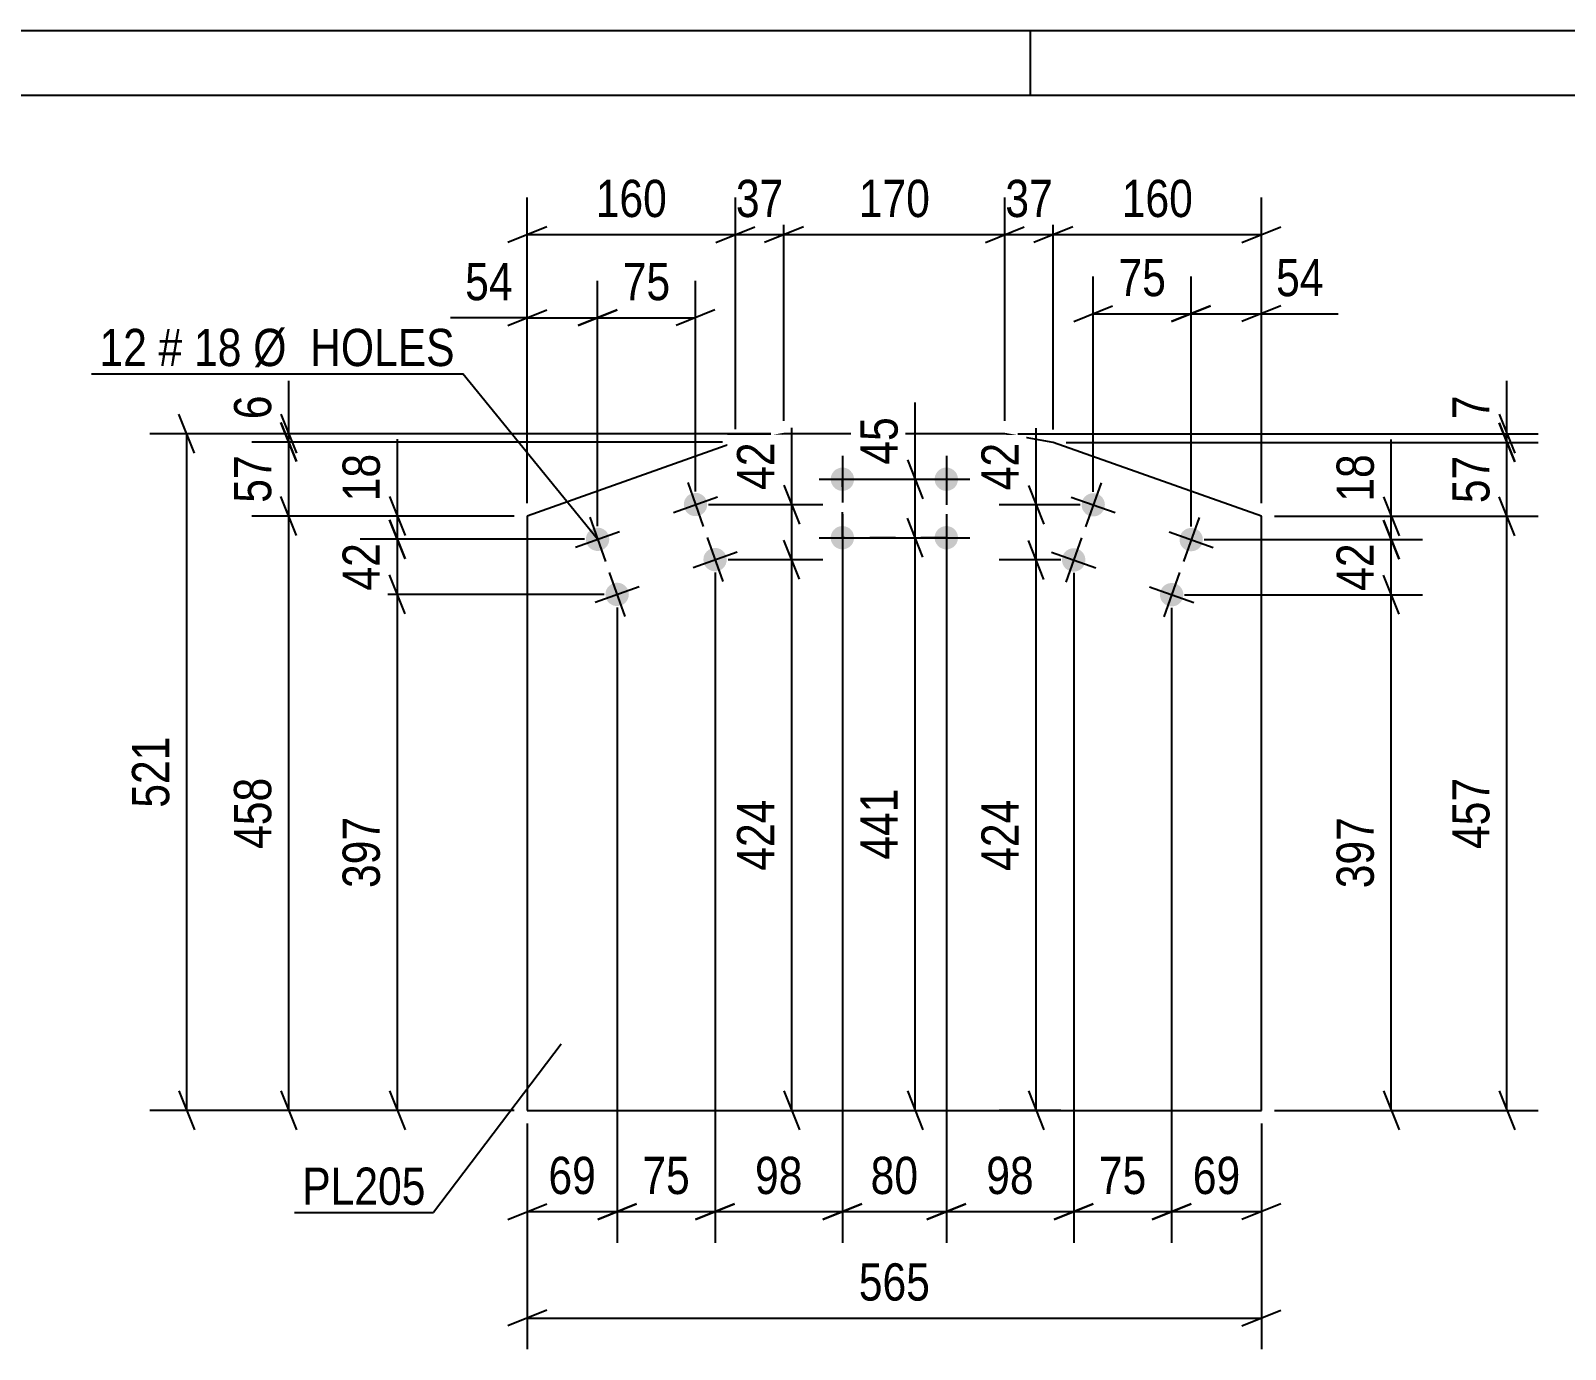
# Model space of a CAD drawing. Header units: millimetres. Extents: x 0 to 420, y 0 to 297.
# Drawn here: x 133 to 251.2, y 195.5 to 297 of the extents above; entities that cross this region are included whole.
import ezdxf

# ---------------------------------------------------------------- set-up
doc = ezdxf.new("R2010")
doc.units = ezdxf.units.MM
doc.linetypes.add('DXK_LINE_DOT2', pattern=[3.9198, 1.9599, -1.9599])
doc.styles.add('Arial Narrow', font='ARIALN.TTF', dxfattribs={"height": 0.2})

# ---------------------------------------------------------------- blocks, each defined once
blk = doc.blocks.new('Unknown-318893011-1115')
at = {"color": 5, "linetype": 'Continuous'}
for p, q in [((420, 297), (0, 297)), ((210, 292), (210, 297)), ((415, 292), (5, 292))]:
    blk.add_line(p, q, dxfattribs=at)
blk = doc.blocks.new('Bolt-318893011-21478 - 21476')
at = {"linetype": 'Continuous'}
for points in [[(215.67, 260.21, -1), (213.98, 260.81, -1)], [(223.21, 257.53, -1), (221.52, 258.14, -1)], [(214.17, 255.97, -1), (212.47, 256.57, -1)], [(221.71, 253.29, -1), (220.01, 253.89, -1)]]:
    blk.add_hatch(color=1, dxfattribs=at).paths.add_polyline_path(points)
at = {"color": 1, "linetype": 'Continuous'}
for p, q in [((213.13, 261.11), (216.52, 259.91)), ((215.43, 262.21), (214.22, 258.81)), ((222.97, 259.53), (221.76, 256.14)), ((213.92, 257.96), (212.72, 254.57)), ((220.67, 258.44), (224.06, 257.23)), ((211.62, 256.87), (215.02, 255.67)), ((221.46, 255.29), (220.26, 251.9)), ((219.16, 254.2), (222.56, 252.99))]:
    blk.add_line(p, q, dxfattribs=at)
blk = doc.blocks.new('Part-318893011-21477 - 21476')
at = {"color": 2, "linetype": 'Continuous'}
for p, q in [((191.02, 265.98), (187.28, 265.34)), ((208.02, 265.98), (191.02, 265.98)), ((211.75, 265.31), (208.02, 265.98)), ((187.28, 265.34), (171.26, 259.65)), ((227.77, 259.63), (211.75, 265.31)), ((171.26, 259.65), (171.26, 213.9)), ((227.77, 213.9), (227.77, 259.63)), ((171.26, 213.9), (227.77, 213.9))]:
    blk.add_line(p, q, dxfattribs=at)
blk = doc.blocks.new('Bolt-318893011-21479 - 21476')
at = {"linetype": 'Continuous'}
for points in [[(195.52, 263.38), (195.71, 263.36), (195.88, 263.3), (196.05, 263.21), (196.19, 263.08), (196.3, 262.93), (196.37, 262.76), (196.41, 262.57), (196.41, 262.39), (196.37, 262.2), (196.3, 262.03), (196.19, 261.88), (196.05, 261.75), (195.88, 261.66), (195.71, 261.6), (195.52, 261.58), (195.33, 261.6), (195.15, 261.66), (194.99, 261.75), (194.85, 261.88), (194.74, 262.03), (194.66, 262.2), (194.62, 262.39), (194.62, 262.57), (194.66, 262.76), (194.74, 262.93), (194.85, 263.08), (194.99, 263.21), (195.15, 263.3), (195.33, 263.36)], [(203.52, 263.38), (203.71, 263.36), (203.88, 263.3), (204.05, 263.21), (204.19, 263.08), (204.3, 262.93), (204.37, 262.76), (204.41, 262.57), (204.41, 262.39), (204.37, 262.2), (204.3, 262.03), (204.19, 261.88), (204.05, 261.75), (203.88, 261.66), (203.71, 261.6), (203.52, 261.58), (203.33, 261.6), (203.15, 261.66), (202.99, 261.75), (202.85, 261.88), (202.74, 262.03), (202.66, 262.2), (202.62, 262.39), (202.62, 262.57), (202.66, 262.76), (202.74, 262.93), (202.85, 263.08), (202.99, 263.21), (203.15, 263.3), (203.33, 263.36)], [(195.52, 258.88), (195.71, 258.86), (195.88, 258.8), (196.05, 258.71), (196.19, 258.58), (196.3, 258.43), (196.37, 258.26), (196.41, 258.07), (196.41, 257.89), (196.37, 257.7), (196.3, 257.53), (196.19, 257.38), (196.05, 257.25), (195.88, 257.16), (195.71, 257.1), (195.52, 257.08), (195.33, 257.1), (195.15, 257.16), (194.99, 257.25), (194.85, 257.38), (194.74, 257.53), (194.66, 257.7), (194.62, 257.89), (194.62, 258.07), (194.66, 258.26), (194.74, 258.43), (194.85, 258.58), (194.99, 258.71), (195.15, 258.8), (195.33, 258.86)], [(203.52, 258.88), (203.71, 258.86), (203.88, 258.8), (204.05, 258.71), (204.19, 258.58), (204.3, 258.43), (204.37, 258.26), (204.41, 258.07), (204.41, 257.89), (204.37, 257.7), (204.3, 257.53), (204.19, 257.38), (204.05, 257.25), (203.88, 257.16), (203.71, 257.1), (203.52, 257.08), (203.33, 257.1), (203.15, 257.16), (202.99, 257.25), (202.85, 257.38), (202.74, 257.53), (202.66, 257.7), (202.62, 257.89), (202.62, 258.07), (202.66, 258.26), (202.74, 258.43), (202.85, 258.58), (202.99, 258.71), (203.15, 258.8), (203.33, 258.86)]]:
    blk.add_hatch(color=1, dxfattribs=at).paths.add_polyline_path(points)
at = {"color": 1, "linetype": 'Continuous'}
for p, q in [((195.52, 264.28), (195.52, 260.68)), ((203.52, 264.28), (203.52, 260.68)), ((193.72, 262.48), (197.32, 262.48)), ((201.72, 262.48), (205.32, 262.48)), ((195.52, 259.78), (195.52, 256.18)), ((203.52, 259.78), (203.52, 256.18)), ((193.72, 257.98), (197.32, 257.98)), ((201.72, 257.98), (205.32, 257.98))]:
    blk.add_line(p, q, dxfattribs=at)
blk = doc.blocks.new('Bolt-318893011-21480 - 21476')
at = {"linetype": 'Continuous'}
for points in [[(183.91, 261.38), (184.09, 261.43), (184.28, 261.43), (184.47, 261.4), (184.64, 261.32), (184.8, 261.22), (184.93, 261.08), (185.02, 260.92), (185.09, 260.74), (185.11, 260.56), (185.1, 260.37), (185.04, 260.19), (184.95, 260.02), (184.83, 259.88), (184.68, 259.77), (184.51, 259.68), (184.33, 259.64), (184.14, 259.64), (183.96, 259.67), (183.78, 259.74), (183.63, 259.85), (183.5, 259.98), (183.4, 260.15), (183.34, 260.32), (183.31, 260.51), (183.33, 260.7), (183.38, 260.88), (183.47, 261.04), (183.59, 261.19), (183.74, 261.3)], [(176.37, 258.71), (176.55, 258.75), (176.74, 258.76), (176.93, 258.72), (177.1, 258.65), (177.26, 258.54), (177.39, 258.41), (177.48, 258.25), (177.55, 258.07), (177.57, 257.88), (177.56, 257.7), (177.5, 257.51), (177.41, 257.35), (177.29, 257.21), (177.14, 257.09), (176.97, 257.01), (176.79, 256.97), (176.6, 256.96), (176.42, 257), (176.24, 257.07), (176.09, 257.17), (175.96, 257.31), (175.86, 257.47), (175.8, 257.65), (175.77, 257.83), (175.79, 258.02), (175.84, 258.2), (175.93, 258.37), (176.05, 258.51), (176.2, 258.63)], [(185.42, 257.14), (185.6, 257.18), (185.79, 257.19), (185.97, 257.16), (186.15, 257.08), (186.3, 256.98), (186.43, 256.84), (186.53, 256.68), (186.59, 256.5), (186.62, 256.32), (186.6, 256.13), (186.55, 255.95), (186.46, 255.78), (186.34, 255.64), (186.19, 255.52), (186.02, 255.44), (185.83, 255.4), (185.65, 255.39), (185.46, 255.43), (185.29, 255.5), (185.13, 255.61), (185, 255.74), (184.9, 255.9), (184.84, 256.08), (184.82, 256.27), (184.83, 256.46), (184.88, 256.64), (184.97, 256.8), (185.1, 256.94), (185.25, 257.06)], [(177.88, 254.47), (178.06, 254.51), (178.25, 254.51), (178.43, 254.48), (178.61, 254.41), (178.76, 254.3), (178.89, 254.17), (178.99, 254.01), (179.05, 253.83), (179.08, 253.64), (179.06, 253.45), (179.01, 253.27), (178.92, 253.11), (178.8, 252.96), (178.65, 252.85), (178.48, 252.77), (178.29, 252.73), (178.11, 252.72), (177.92, 252.75), (177.75, 252.83), (177.59, 252.93), (177.46, 253.07), (177.36, 253.23), (177.3, 253.41), (177.28, 253.59), (177.29, 253.78), (177.34, 253.96), (177.43, 254.13), (177.56, 254.27), (177.71, 254.38)]]:
    blk.add_hatch(color=1, dxfattribs=at).paths.add_polyline_path(points)
at = {"color": 1, "linetype": 'Continuous'}
for p, q in [((182.52, 259.93), (185.91, 261.13)), ((183.61, 262.23), (184.81, 258.84)), ((176.07, 259.56), (177.27, 256.16)), ((174.98, 257.26), (178.37, 258.46)), ((185.11, 257.99), (186.32, 254.6)), ((184.02, 255.69), (187.41, 256.89)), ((177.57, 255.31), (178.78, 251.92)), ((176.48, 253.02), (179.87, 254.22))]:
    blk.add_line(p, q, dxfattribs=at)
blk = doc.blocks.new('Rectangle-318893011-22930 - 21476')
at = {"color": 1, "linetype": 'DXK_LINE_DOT2'}
blk.add_lwpolyline([(195.52, 262.48), (203.52, 262.48), (203.52, 257.98), (195.52, 257.98), (195.52, 262.48)], close=True, dxfattribs=at)
blk = doc.blocks.new('StraightDimension-318893011-22852 - 21476')
at = {"color": 7, "linetype": 'Continuous'}
for p, q in [((222.36, 258.83), (222.36, 278.07)), ((227.77, 260.63), (227.77, 278.07)), ((220.86, 274.62), (223.86, 275.82)), ((229.27, 275.82), (226.27, 274.62)), ((222.36, 275.22), (227.77, 275.22)), ((227.77, 275.22), (233.68, 275.22)), ((227.77, 275.22), (233.68, 275.22))]:
    blk.add_line(p, q, dxfattribs=at)
at = {"color": 0}
blk.add_wipeout([(233.16, 275.97), (233.16, 280.17), (228.3, 280.17), (228.3, 275.97)], dxfattribs=at)
at = {"color": 3, "style": 'Arial Narrow'}
blk.add_text('54', height=2.863, dxfattribs=at).set_placement((228.9, 276.57))
blk = doc.blocks.new('StraightDimension-318893011-22977 - 21476')
at = {"color": 7, "linetype": 'Continuous'}
for p, q in [((211.03, 254.77), (209.83, 257.77)), ((212.32, 256.27), (207.58, 256.27)), ((210.43, 213.9), (210.43, 256.27)), ((209.83, 215.4), (211.03, 212.4)), ((212.32, 213.9), (207.58, 213.9))]:
    blk.add_line(p, q, dxfattribs=at)
at = {"color": 0}
blk.add_wipeout([(209.68, 238.43), (205.48, 238.43), (205.48, 231.74), (209.68, 231.74)], dxfattribs=at)
at = {"color": 3, "style": 'Arial Narrow'}
blk.add_text('424', height=2.863, rotation=90.0002, dxfattribs=at).set_placement((209.08, 232.34))
blk = doc.blocks.new('StraightDimension-318893011-22778 - 21476')
at = {"color": 7, "linetype": 'Continuous'}
for p, q in [((161.86, 252.12), (160.66, 255.12)), ((177.18, 253.62), (158.41, 253.62)), ((161.26, 213.9), (161.26, 253.62)), ((160.66, 215.4), (161.86, 212.4)), ((170.26, 213.9), (158.41, 213.9))]:
    blk.add_line(p, q, dxfattribs=at)
at = {"color": 0}
blk.add_wipeout([(160.51, 237.1), (156.31, 237.1), (156.31, 230.42), (160.51, 230.42)], dxfattribs=at)
at = {"color": 3, "style": 'Arial Narrow'}
blk.add_text('397', height=2.863, rotation=90.0002, dxfattribs=at).set_placement((159.91, 231.02))
blk = doc.blocks.new('StraightDimension-318893011-22878 - 21476')
at = {"color": 7, "linetype": 'Continuous'}
for p, q in [((220.86, 252.59), (220.86, 203.72)), ((227.77, 212.9), (227.77, 203.72)), ((219.36, 205.52), (222.36, 206.72)), ((229.27, 206.72), (226.27, 205.52)), ((220.86, 206.12), (227.77, 206.12))]:
    blk.add_line(p, q, dxfattribs=at)
at = {"color": 0}
blk.add_wipeout([(226.75, 206.87), (226.75, 211.07), (221.89, 211.07), (221.89, 206.87)], dxfattribs=at)
at = {"color": 3, "style": 'Arial Narrow'}
blk.add_text('69', height=2.863, dxfattribs=at).set_placement((222.49, 207.47))
blk = doc.blocks.new('StraightDimension-318893011-21786 - 21476')
at = {"color": 7, "linetype": 'Continuous'}
for p, q in [((211.75, 266.31), (211.75, 284.16)), ((227.77, 260.63), (227.77, 284.16)), ((213.25, 281.91), (210.25, 280.71)), ((211.75, 281.31), (227.77, 281.31)), ((226.27, 280.71), (229.27, 281.91))]:
    blk.add_line(p, q, dxfattribs=at)
at = {"color": 0}
blk.add_wipeout([(223.11, 282.06), (223.11, 286.26), (216.42, 286.26), (216.42, 282.06)], dxfattribs=at)
at = {"color": 3, "style": 'Arial Narrow'}
blk.add_text('160', height=2.863, dxfattribs=at).set_placement((217.02, 282.66))
blk = doc.blocks.new('StraightDimension-318893011-21787 - 21476')
at = {"color": 7, "linetype": 'Continuous'}
for p, q in [((208.02, 266.98), (208.02, 284.16)), ((211.75, 266.31), (211.75, 284.16)), ((206.52, 280.71), (209.52, 281.91)), ((208.02, 281.31), (211.75, 281.31)), ((213.25, 281.91), (210.25, 280.71))]:
    blk.add_line(p, q, dxfattribs=at)
at = {"color": 0}
blk.add_wipeout([(212.31, 282.06), (212.31, 286.26), (207.46, 286.26), (207.46, 282.06)], dxfattribs=at)
at = {"color": 3, "style": 'Arial Narrow'}
blk.add_text('37', height=2.863, dxfattribs=at).set_placement((208.06, 282.66))
blk = doc.blocks.new('StraightDimension-318893011-22952 - 21476')
at = {"color": 7, "linetype": 'Continuous'}
for p, q in [((191.62, 260.53), (191.62, 266.44)), ((191.62, 260.53), (191.62, 266.44)), ((191.02, 262.03), (192.22, 259.03)), ((185.21, 260.53), (194.02, 260.53)), ((191.62, 256.29), (191.62, 260.53)), ((192.22, 254.79), (191.02, 257.79)), ((186.72, 256.29), (194.02, 256.29))]:
    blk.add_line(p, q, dxfattribs=at)
at = {"color": 0}
blk.add_wipeout([(190.87, 265.91), (186.67, 265.91), (186.67, 261.06), (190.87, 261.06)], dxfattribs=at)
at = {"color": 3, "style": 'Arial Narrow'}
blk.add_text('42', height=2.863, rotation=90.0002, dxfattribs=at).set_placement((190.27, 261.66))
blk = doc.blocks.new('StraightDimension-318893011-21788 - 21476')
at = {"color": 7, "linetype": 'Continuous'}
for p, q in [((191.02, 266.98), (191.02, 284.16)), ((208.02, 266.98), (208.02, 284.16)), ((192.52, 281.91), (189.52, 280.71)), ((191.02, 281.31), (208.02, 281.31)), ((206.52, 280.71), (209.52, 281.91))]:
    blk.add_line(p, q, dxfattribs=at)
at = {"color": 0}
blk.add_wipeout([(202.86, 282.06), (202.86, 286.26), (196.18, 286.26), (196.18, 282.06)], dxfattribs=at)
at = {"color": 3, "style": 'Arial Narrow'}
blk.add_text('170', height=2.863, dxfattribs=at).set_placement((196.78, 282.66))
blk = doc.blocks.new('StraightDimension-318893011-22953 - 21476')
at = {"color": 7, "linetype": 'Continuous'}
for p, q in [((192.22, 254.79), (191.02, 257.79)), ((186.72, 256.29), (194.02, 256.29)), ((191.62, 213.9), (191.62, 256.29)), ((191.02, 215.4), (192.22, 212.4)), ((186.72, 213.9), (194.02, 213.9))]:
    blk.add_line(p, q, dxfattribs=at)
at = {"color": 0}
blk.add_wipeout([(190.87, 238.44), (186.67, 238.44), (186.67, 231.75), (190.87, 231.75)], dxfattribs=at)
at = {"color": 3, "style": 'Arial Narrow'}
blk.add_text('424', height=2.863, rotation=90.0002, dxfattribs=at).set_placement((190.27, 232.35))
blk = doc.blocks.new('StraightDimension-318893011-21789 - 21476')
at = {"color": 7, "linetype": 'Continuous'}
for p, q in [((187.28, 266.34), (187.28, 284.16)), ((191.02, 266.98), (191.02, 284.16)), ((185.78, 280.71), (188.78, 281.91)), ((187.28, 281.31), (191.02, 281.31)), ((192.52, 281.91), (189.52, 280.71))]:
    blk.add_line(p, q, dxfattribs=at)
at = {"color": 0}
blk.add_wipeout([(191.58, 282.06), (191.58, 286.26), (186.72, 286.26), (186.72, 282.06)], dxfattribs=at)
at = {"color": 3, "style": 'Arial Narrow'}
blk.add_text('37', height=2.863, dxfattribs=at).set_placement((187.32, 282.66))
blk = doc.blocks.new('StraightDimension-318893011-21790 - 21476')
at = {"color": 7, "linetype": 'Continuous'}
for p, q in [((171.26, 260.65), (171.26, 284.16)), ((187.28, 266.34), (187.28, 284.16)), ((172.76, 281.91), (169.76, 280.71)), ((171.26, 281.31), (187.28, 281.31)), ((185.78, 280.71), (188.78, 281.91))]:
    blk.add_line(p, q, dxfattribs=at)
at = {"color": 0}
blk.add_wipeout([(182.61, 282.06), (182.61, 286.26), (175.93, 286.26), (175.93, 282.06)], dxfattribs=at)
at = {"color": 3, "style": 'Arial Narrow'}
blk.add_text('160', height=2.863, dxfattribs=at).set_placement((176.53, 282.66))
blk = doc.blocks.new('StraightDimension-318893011-22777 - 21476')
at = {"color": 7, "linetype": 'Continuous'}
for p, q in [((160.66, 259.36), (161.86, 256.36)), ((175.67, 257.86), (158.41, 257.86)), ((161.26, 253.62), (161.26, 257.86)), ((161.86, 252.12), (160.66, 255.12)), ((177.18, 253.62), (158.41, 253.62))]:
    blk.add_line(p, q, dxfattribs=at)
at = {"color": 0}
blk.add_wipeout([(160.51, 258.17), (156.31, 258.17), (156.31, 253.31), (160.51, 253.31)], dxfattribs=at)
at = {"color": 3, "style": 'Arial Narrow'}
blk.add_text('42', height=2.863, rotation=90.0002, dxfattribs=at).set_placement((159.91, 253.91))
blk = doc.blocks.new('StraightDimension-318893011-21798 - 21476')
at = {"color": 7, "linetype": 'Continuous'}
for p, q in [((171.26, 212.9), (171.26, 195.52)), ((227.77, 212.9), (227.77, 195.52)), ((172.76, 198.52), (169.76, 197.32)), ((226.27, 197.32), (229.27, 198.52)), ((171.26, 197.92), (227.77, 197.92))]:
    blk.add_line(p, q, dxfattribs=at)
at = {"color": 0}
blk.add_wipeout([(202.86, 198.67), (202.86, 202.87), (196.18, 202.87), (196.18, 198.67)], dxfattribs=at)
at = {"color": 3, "style": 'Arial Narrow'}
blk.add_text('565', height=2.863, dxfattribs=at).set_placement((196.78, 199.27))
blk = doc.blocks.new('StraightDimension-318893011-22830 - 21476')
at = {"color": 7, "linetype": 'Continuous'}
for p, q in [((176.67, 258.86), (176.67, 277.76)), ((184.21, 261.53), (184.21, 277.76)), ((175.17, 274.31), (178.17, 275.51)), ((185.71, 275.51), (182.71, 274.31)), ((176.67, 274.91), (184.21, 274.91))]:
    blk.add_line(p, q, dxfattribs=at)
at = {"color": 0}
blk.add_wipeout([(182.87, 275.66), (182.87, 279.86), (178.01, 279.86), (178.01, 275.66)], dxfattribs=at)
at = {"color": 3, "style": 'Arial Narrow'}
blk.add_text('75', height=2.863, dxfattribs=at).set_placement((178.61, 276.26))
blk = doc.blocks.new('StraightDimension-318893011-21802 - 21476')
at = {"color": 7, "linetype": 'Continuous'}
for p, q in [((152.9, 265.98), (152.9, 270.06)), ((152.9, 265.98), (152.9, 270.06)), ((152.3, 267.48), (153.5, 264.48)), ((190.02, 265.98), (150.05, 265.98)), ((153.5, 263.84), (152.3, 266.84)), ((152.9, 265.34), (152.9, 265.98)), ((186.28, 265.34), (150.05, 265.34))]:
    blk.add_line(p, q, dxfattribs=at)
at = {"color": 0}
blk.add_wipeout([(152.15, 269.53), (147.95, 269.53), (147.95, 266.5), (152.15, 266.5)], dxfattribs=at)
at = {"color": 3, "style": 'Arial Narrow'}
blk.add_text('6', height=2.86, rotation=90.0002, dxfattribs=at).set_placement((151.55, 267.1))
blk = doc.blocks.new('StraightDimension-318893011-22776 - 21476')
at = {"color": 7, "linetype": 'Continuous'}
for p, q in [((161.26, 259.65), (161.26, 265.56)), ((161.26, 259.65), (161.26, 265.56)), ((160.66, 261.15), (161.86, 258.15)), ((170.26, 259.65), (158.41, 259.65)), ((161.86, 256.36), (160.66, 259.36)), ((161.26, 257.86), (161.26, 259.65)), ((175.67, 257.86), (158.41, 257.86))]:
    blk.add_line(p, q, dxfattribs=at)
at = {"color": 0}
blk.add_wipeout([(160.51, 265.03), (156.31, 265.03), (156.31, 260.18), (160.51, 260.18)], dxfattribs=at)
at = {"color": 3, "style": 'Arial Narrow'}
blk.add_text('18', height=2.863, rotation=90.0002, dxfattribs=at).set_placement((159.91, 260.78))
blk = doc.blocks.new('StraightDimension-318893011-21803 - 21476')
at = {"color": 7, "linetype": 'Continuous'}
for p, q in [((152.3, 266.84), (153.5, 263.84)), ((186.28, 265.34), (150.05, 265.34)), ((152.9, 259.65), (152.9, 265.34)), ((153.5, 258.15), (152.3, 261.15)), ((170.26, 259.65), (150.05, 259.65))]:
    blk.add_line(p, q, dxfattribs=at)
at = {"color": 0}
blk.add_wipeout([(152.15, 264.92), (147.95, 264.92), (147.95, 260.07), (152.15, 260.07)], dxfattribs=at)
at = {"color": 3, "style": 'Arial Narrow'}
blk.add_text('57', height=2.863, rotation=90.0002, dxfattribs=at).set_placement((151.55, 260.67))
blk = doc.blocks.new('StraightDimension-318893011-21804 - 21476')
at = {"color": 7, "linetype": 'Continuous'}
for p, q in [((153.5, 258.15), (152.3, 261.15)), ((170.26, 259.65), (150.05, 259.65)), ((152.9, 213.9), (152.9, 259.65)), ((152.3, 215.4), (153.5, 212.4)), ((170.26, 213.9), (150.05, 213.9))]:
    blk.add_line(p, q, dxfattribs=at)
at = {"color": 0}
blk.add_wipeout([(152.15, 240.12), (147.95, 240.12), (147.95, 233.43), (152.15, 233.43)], dxfattribs=at)
at = {"color": 3, "style": 'Arial Narrow'}
blk.add_text('458', height=2.863, rotation=90.0002, dxfattribs=at).set_placement((151.55, 234.03))
blk = doc.blocks.new('StraightDimension-318893011-21810 - 21476')
at = {"color": 7, "linetype": 'Continuous'}
for p, q in [((246.67, 265.98), (246.67, 270.06)), ((246.67, 265.98), (246.67, 270.06)), ((246.07, 267.48), (247.27, 264.48)), ((209.02, 265.98), (249.07, 265.98)), ((247.27, 263.81), (246.07, 266.81)), ((246.67, 265.31), (246.67, 265.98)), ((212.75, 265.31), (249.07, 265.31))]:
    blk.add_line(p, q, dxfattribs=at)
at = {"color": 0}
blk.add_wipeout([(245.92, 269.53), (241.72, 269.53), (241.72, 266.5), (245.92, 266.5)], dxfattribs=at)
at = {"color": 3, "style": 'Arial Narrow'}
blk.add_text('7', height=2.86, rotation=90.0002, dxfattribs=at).set_placement((245.32, 267.1))
blk = doc.blocks.new('StraightDimension-318893011-21811 - 21476')
at = {"color": 7, "linetype": 'Continuous'}
for p, q in [((246.07, 266.81), (247.27, 263.81)), ((212.75, 265.31), (249.07, 265.31)), ((246.67, 259.63), (246.67, 265.31)), ((247.27, 258.13), (246.07, 261.13)), ((228.77, 259.63), (249.07, 259.63))]:
    blk.add_line(p, q, dxfattribs=at)
at = {"color": 0}
blk.add_wipeout([(245.92, 264.9), (241.72, 264.9), (241.72, 260.04), (245.92, 260.04)], dxfattribs=at)
at = {"color": 3, "style": 'Arial Narrow'}
blk.add_text('57', height=2.863, rotation=90.0002, dxfattribs=at).set_placement((245.32, 260.64))
blk = doc.blocks.new('StraightDimension-318893011-21812 - 21476')
at = {"color": 7, "linetype": 'Continuous'}
for p, q in [((247.27, 258.13), (246.07, 261.13)), ((228.77, 259.63), (249.07, 259.63)), ((246.67, 213.9), (246.67, 259.63)), ((246.07, 215.4), (247.27, 212.4)), ((228.77, 213.9), (249.07, 213.9))]:
    blk.add_line(p, q, dxfattribs=at)
at = {"color": 0}
blk.add_wipeout([(245.92, 240.11), (241.72, 240.11), (241.72, 233.42), (245.92, 233.42)], dxfattribs=at)
at = {"color": 3, "style": 'Arial Narrow'}
blk.add_text('457', height=2.863, rotation=90.0002, dxfattribs=at).set_placement((245.32, 234.02))
blk = doc.blocks.new('StraightDimension-318893011-22800 - 21476')
at = {"color": 7, "linetype": 'Continuous'}
for p, q in [((237.17, 259.33), (238.37, 256.33)), ((223.36, 257.83), (240.17, 257.83)), ((237.77, 253.59), (237.77, 257.83)), ((238.37, 252.09), (237.17, 255.09)), ((221.86, 253.59), (240.17, 253.59))]:
    blk.add_line(p, q, dxfattribs=at)
at = {"color": 0}
blk.add_wipeout([(237.02, 258.14), (232.82, 258.14), (232.82, 253.29), (237.02, 253.29)], dxfattribs=at)
at = {"color": 3, "style": 'Arial Narrow'}
blk.add_text('42', height=2.863, rotation=90.0002, dxfattribs=at).set_placement((236.42, 253.89))
blk = doc.blocks.new('StraightDimension-318893011-21908 - 21476')
at = {"color": 7, "linetype": 'Continuous'}
for p, q in [((145.65, 264.48), (144.45, 267.48)), ((190.02, 265.98), (142.2, 265.98)), ((145.05, 213.9), (145.05, 265.98)), ((144.45, 215.4), (145.65, 212.4)), ((170.26, 213.9), (142.2, 213.9))]:
    blk.add_line(p, q, dxfattribs=at)
at = {"color": 0}
blk.add_wipeout([(144.3, 243.28), (140.1, 243.28), (140.1, 236.6), (144.3, 236.6)], dxfattribs=at)
at = {"color": 3, "style": 'Arial Narrow'}
blk.add_text('521', height=2.863, rotation=90.0002, dxfattribs=at).set_placement((143.7, 237.2))
blk = doc.blocks.new('StraightDimension-318893011-22799 - 21476')
at = {"color": 7, "linetype": 'Continuous'}
for p, q in [((237.77, 259.63), (237.77, 265.53)), ((237.77, 259.63), (237.77, 265.53)), ((237.17, 261.13), (238.37, 258.13)), ((228.77, 259.63), (240.17, 259.63)), ((238.37, 256.33), (237.17, 259.33)), ((237.77, 257.83), (237.77, 259.63)), ((223.36, 257.83), (240.17, 257.83))]:
    blk.add_line(p, q, dxfattribs=at)
at = {"color": 0}
blk.add_wipeout([(237.02, 265.01), (232.82, 265.01), (232.82, 260.15), (237.02, 260.15)], dxfattribs=at)
at = {"color": 3, "style": 'Arial Narrow'}
blk.add_text('18', height=2.863, rotation=90.0002, dxfattribs=at).set_placement((236.42, 260.75))
blk = doc.blocks.new('StraightDimension-318893011-22801 - 21476')
at = {"color": 7, "linetype": 'Continuous'}
for p, q in [((238.37, 252.09), (237.17, 255.09)), ((221.86, 253.59), (240.17, 253.59)), ((237.77, 213.9), (237.77, 253.59)), ((237.17, 215.4), (238.37, 212.4)), ((228.77, 213.9), (240.17, 213.9))]:
    blk.add_line(p, q, dxfattribs=at)
at = {"color": 0}
blk.add_wipeout([(237.02, 237.09), (232.82, 237.09), (232.82, 230.4), (237.02, 230.4)], dxfattribs=at)
at = {"color": 3, "style": 'Arial Narrow'}
blk.add_text('397', height=2.863, rotation=90.0002, dxfattribs=at).set_placement((236.42, 231))
blk = doc.blocks.new('StraightDimension-318893011-22831 - 21476')
at = {"color": 7, "linetype": 'Continuous'}
for p, q in [((171.26, 260.65), (171.26, 277.76)), ((176.67, 258.86), (176.67, 277.76)), ((169.76, 274.31), (172.76, 275.51)), ((178.17, 275.51), (175.17, 274.31)), ((171.26, 274.91), (165.35, 274.91)), ((171.26, 274.91), (165.35, 274.91)), ((171.26, 274.91), (176.67, 274.91))]:
    blk.add_line(p, q, dxfattribs=at)
at = {"color": 0}
blk.add_wipeout([(170.74, 275.66), (170.74, 279.86), (165.88, 279.86), (165.88, 275.66)], dxfattribs=at)
at = {"color": 3, "style": 'Arial Narrow'}
blk.add_text('54', height=2.863, dxfattribs=at).set_placement((166.48, 276.26))
blk = doc.blocks.new('StraightDimension-318893011-22853 - 21476')
at = {"color": 7, "linetype": 'Continuous'}
for p, q in [((214.82, 261.51), (214.82, 278.07)), ((222.36, 258.83), (222.36, 278.07)), ((213.32, 274.62), (216.32, 275.82)), ((223.86, 275.82), (220.86, 274.62)), ((214.82, 275.22), (222.36, 275.22))]:
    blk.add_line(p, q, dxfattribs=at)
at = {"color": 0}
blk.add_wipeout([(221.02, 275.97), (221.02, 280.17), (216.17, 280.17), (216.17, 275.97)], dxfattribs=at)
at = {"color": 3, "style": 'Arial Narrow'}
blk.add_text('75', height=2.863, dxfattribs=at).set_placement((216.77, 276.57))
blk = doc.blocks.new('StraightDimension-318893011-22879 - 21476')
at = {"color": 7, "linetype": 'Continuous'}
for p, q in [((213.32, 255.27), (213.32, 203.72)), ((220.86, 252.59), (220.86, 203.72)), ((211.82, 205.52), (214.82, 206.72)), ((222.36, 206.72), (219.36, 205.52)), ((213.32, 206.12), (220.86, 206.12))]:
    blk.add_line(p, q, dxfattribs=at)
at = {"color": 0}
blk.add_wipeout([(219.52, 206.87), (219.52, 211.07), (214.66, 211.07), (214.66, 206.87)], dxfattribs=at)
at = {"color": 3, "style": 'Arial Narrow'}
blk.add_text('75', height=2.863, dxfattribs=at).set_placement((215.26, 207.47))
blk = doc.blocks.new('StraightDimension-318893011-22880 - 21476')
at = {"color": 7, "linetype": 'Continuous'}
for p, q in [((203.52, 256.98), (203.52, 203.72)), ((213.32, 255.27), (213.32, 203.72)), ((202.02, 205.52), (205.02, 206.72)), ((214.82, 206.72), (211.82, 205.52)), ((203.52, 206.12), (213.32, 206.12))]:
    blk.add_line(p, q, dxfattribs=at)
at = {"color": 0}
blk.add_wipeout([(210.85, 206.87), (210.85, 211.07), (205.99, 211.07), (205.99, 206.87)], dxfattribs=at)
at = {"color": 3, "style": 'Arial Narrow'}
blk.add_text('98', height=2.863, dxfattribs=at).set_placement((206.59, 207.47))
blk = doc.blocks.new('StraightDimension-318893011-22881 - 21476')
at = {"color": 7, "linetype": 'Continuous'}
for p, q in [((195.52, 256.98), (195.52, 203.72)), ((203.52, 256.98), (203.52, 203.72)), ((194.02, 205.52), (197.02, 206.72)), ((205.02, 206.72), (202.02, 205.52)), ((195.52, 206.12), (203.52, 206.12))]:
    blk.add_line(p, q, dxfattribs=at)
at = {"color": 0}
blk.add_wipeout([(201.95, 206.87), (201.95, 211.07), (197.09, 211.07), (197.09, 206.87)], dxfattribs=at)
at = {"color": 3, "style": 'Arial Narrow'}
blk.add_text('80', height=2.863, dxfattribs=at).set_placement((197.69, 207.47))
blk = doc.blocks.new('StraightDimension-318893011-22882 - 21476')
at = {"color": 7, "linetype": 'Continuous'}
for p, q in [((195.52, 256.98), (195.52, 203.72)), ((185.72, 255.29), (185.72, 203.72)), ((184.22, 205.52), (187.22, 206.72)), ((197.02, 206.72), (194.02, 205.52)), ((185.72, 206.12), (195.52, 206.12))]:
    blk.add_line(p, q, dxfattribs=at)
at = {"color": 0}
blk.add_wipeout([(193.05, 206.87), (193.05, 211.07), (188.19, 211.07), (188.19, 206.87)], dxfattribs=at)
at = {"color": 3, "style": 'Arial Narrow'}
blk.add_text('98', height=2.863, dxfattribs=at).set_placement((188.79, 207.47))
blk = doc.blocks.new('StraightDimension-318893011-22883 - 21476')
at = {"color": 7, "linetype": 'Continuous'}
for p, q in [((185.72, 255.29), (185.72, 203.72)), ((178.18, 252.62), (178.18, 203.72)), ((176.68, 205.52), (179.68, 206.72)), ((187.22, 206.72), (184.22, 205.52)), ((178.18, 206.12), (185.72, 206.12))]:
    blk.add_line(p, q, dxfattribs=at)
at = {"color": 0}
blk.add_wipeout([(184.37, 206.87), (184.37, 211.07), (179.52, 211.07), (179.52, 206.87)], dxfattribs=at)
at = {"color": 3, "style": 'Arial Narrow'}
blk.add_text('75', height=2.863, dxfattribs=at).set_placement((180.12, 207.47))
blk = doc.blocks.new('StraightDimension-318893011-22884 - 21476')
at = {"color": 7, "linetype": 'Continuous'}
for p, q in [((178.18, 252.62), (178.18, 203.72)), ((171.26, 212.9), (171.26, 203.72)), ((169.76, 205.52), (172.76, 206.72)), ((179.68, 206.72), (176.68, 205.52)), ((171.26, 206.12), (178.18, 206.12))]:
    blk.add_line(p, q, dxfattribs=at)
at = {"color": 0}
blk.add_wipeout([(177.15, 206.87), (177.15, 211.07), (172.29, 211.07), (172.29, 206.87)], dxfattribs=at)
at = {"color": 3, "style": 'Arial Narrow'}
blk.add_text('69', height=2.863, dxfattribs=at).set_placement((172.89, 207.47))
blk = doc.blocks.new('StraightDimension-318893011-22976 - 21476')
at = {"color": 7, "linetype": 'Continuous'}
for p, q in [((210.43, 260.51), (210.43, 266.42)), ((210.43, 260.51), (210.43, 266.42)), ((209.83, 262.01), (211.03, 259.01)), ((213.82, 260.51), (207.58, 260.51)), ((210.43, 256.27), (210.43, 260.51)), ((211.03, 254.77), (209.83, 257.77)), ((212.32, 256.27), (207.58, 256.27))]:
    blk.add_line(p, q, dxfattribs=at)
at = {"color": 0}
blk.add_wipeout([(209.68, 265.89), (205.48, 265.89), (205.48, 261.03), (209.68, 261.03)], dxfattribs=at)
at = {"color": 3, "style": 'Arial Narrow'}
blk.add_text('42', height=2.863, rotation=90.0002, dxfattribs=at).set_placement((209.08, 261.63))
blk = doc.blocks.new('StraightDimension-318893011-23000 - 21476')
at = {"color": 7, "linetype": 'Continuous'}
for p, q in [((201.12, 262.48), (201.12, 268.39)), ((201.12, 262.48), (201.12, 268.39)), ((200.52, 263.98), (201.72, 260.98)), ((196.52, 262.48), (203.52, 262.48)), ((201.12, 257.98), (201.12, 262.48)), ((201.72, 256.48), (200.52, 259.48)), ((196.52, 257.98), (203.52, 257.98))]:
    blk.add_line(p, q, dxfattribs=at)
at = {"color": 0}
blk.add_wipeout([(200.37, 267.86), (196.17, 267.86), (196.17, 263), (200.37, 263)], dxfattribs=at)
at = {"color": 3, "style": 'Arial Narrow'}
blk.add_text('45', height=2.863, rotation=90.0002, dxfattribs=at).set_placement((199.77, 263.6))
blk = doc.blocks.new('StraightDimension-318893011-23001 - 21476')
at = {"color": 7, "linetype": 'Continuous'}
for p, q in [((201.72, 256.48), (200.52, 259.48)), ((196.52, 257.98), (203.52, 257.98)), ((201.12, 213.9), (201.12, 257.98)), ((200.52, 215.4), (201.72, 212.4)), ((196.52, 213.9), (203.52, 213.9))]:
    blk.add_line(p, q, dxfattribs=at)
at = {"color": 0}
blk.add_wipeout([(200.37, 239.28), (196.17, 239.28), (196.17, 232.6), (200.37, 232.6)], dxfattribs=at)
at = {"color": 3, "style": 'Arial Narrow'}
blk.add_text('441', height=2.863, rotation=90.0002, dxfattribs=at).set_placement((199.77, 233.2))
blk = doc.blocks.new('Mark-318893011-21942 - 21476')
at = {"color": 30, "linetype": 'Continuous'}
for p in [(173.87, 219.01), (153.34, 206.04)]:
    blk.add_line(p, (164.04, 206.04), dxfattribs=at)
at = {"color": 0}
blk.add_wipeout([(163.44, 206.64), (163.44, 209.64), (153.94, 209.64), (153.94, 206.64)], dxfattribs=at)
blk.add_wipeout([(163.44, 206.64), (163.44, 209.64), (153.94, 209.64), (153.94, 206.64)], dxfattribs=at)
at = {"color": 3, "style": 'Arial Narrow'}
blk.add_text('PL205', height=2.863, dxfattribs=at).set_placement((153.94, 206.64))
blk = doc.blocks.new('MarkSet-318893011-22821 - 21476')
at = {"color": 7, "linetype": 'Continuous'}
for p in [(137.73, 270.59), (176.67, 257.86)]:
    blk.add_line(p, (166.3, 270.59), dxfattribs=at)
at = {"color": 0}
for points in [[(141.98, 271.19), (141.98, 274.19), (138.33, 274.19), (138.33, 271.19)], [(144.71, 271.19), (144.71, 274.19), (142.88, 274.19), (142.88, 271.19)], [(149.27, 271.19), (149.27, 274.19), (145.61, 274.19), (145.61, 271.19)], [(165.7, 271.19), (165.7, 274.19), (150.17, 274.19), (150.17, 271.19)]]:
    blk.add_wipeout(points, dxfattribs=at)
for points in [[(141.98, 271.19), (141.98, 274.19), (138.33, 274.19), (138.33, 271.19)], [(144.71, 271.19), (144.71, 274.19), (142.88, 274.19), (142.88, 271.19)], [(149.27, 271.19), (149.27, 274.19), (145.61, 274.19), (145.61, 271.19)], [(165.7, 271.19), (165.7, 274.19), (150.17, 274.19), (150.17, 271.19)]]:
    blk.add_wipeout(points, dxfattribs=at)
at = {"color": 3, "style": 'Arial Narrow'}
for s, height, p in [('12', 2.863, (138.33, 271.19)), ('18', 2.863, (145.61, 271.19)), ('Ø  HOLES', 2.863, (150.17, 271.19)), ('#', 2.86, (142.88, 271.19))]:
    blk.add_text(s, height=height, dxfattribs=at).set_placement(p)

msp = doc.modelspace()

# ---------------------------------------------------------------- block references
for name in ['Unknown-318893011-1115', 'Part-318893011-21477 - 21476', 'Bolt-318893011-21479 - 21476', 'Rectangle-318893011-22930 - 21476', 'Bolt-318893011-21480 - 21476', 'Bolt-318893011-21478 - 21476']:
    msp.add_blockref(name, (0, 0))

# ---------------------------------------------------------------- next in the draw order: block references
for name in ['StraightDimension-318893011-22852 - 21476', 'StraightDimension-318893011-22952 - 21476', 'StraightDimension-318893011-22977 - 21476', 'StraightDimension-318893011-22778 - 21476', 'StraightDimension-318893011-22878 - 21476']:
    msp.add_blockref(name, (0, 0))

# ---------------------------------------------------------------- next in the draw order: block references
for name in ['StraightDimension-318893011-21786 - 21476', 'StraightDimension-318893011-22777 - 21476', 'StraightDimension-318893011-22953 - 21476']:
    msp.add_blockref(name, (0, 0))

# ---------------------------------------------------------------- next in the draw order: block references
for name in ['StraightDimension-318893011-21787 - 21476', 'StraightDimension-318893011-21798 - 21476']:
    msp.add_blockref(name, (0, 0))

# ---------------------------------------------------------------- next in the draw order: block references
msp.add_blockref('StraightDimension-318893011-21788 - 21476', (0, 0))

# ---------------------------------------------------------------- next in the draw order: block references
for name in ['StraightDimension-318893011-21789 - 21476', 'StraightDimension-318893011-21810 - 21476']:
    msp.add_blockref(name, (0, 0))

# ---------------------------------------------------------------- next in the draw order: block references
for name in ['StraightDimension-318893011-21790 - 21476', 'StraightDimension-318893011-21811 - 21476']:
    msp.add_blockref(name, (0, 0))

# ---------------------------------------------------------------- next in the draw order: block references
for name in ['StraightDimension-318893011-22830 - 21476', 'StraightDimension-318893011-21812 - 21476']:
    msp.add_blockref(name, (0, 0))

# ---------------------------------------------------------------- next in the draw order: block references
for name in ['StraightDimension-318893011-21802 - 21476', 'StraightDimension-318893011-22800 - 21476']:
    msp.add_blockref(name, (0, 0))

# ---------------------------------------------------------------- next in the draw order: block references
for name in ['StraightDimension-318893011-22776 - 21476', 'StraightDimension-318893011-22799 - 21476', 'StraightDimension-318893011-22801 - 21476']:
    msp.add_blockref(name, (0, 0))

# ---------------------------------------------------------------- next in the draw order: block references
for name in ['StraightDimension-318893011-22853 - 21476', 'StraightDimension-318893011-21803 - 21476', 'StraightDimension-318893011-22879 - 21476']:
    msp.add_blockref(name, (0, 0))

# ---------------------------------------------------------------- next in the draw order: block references
for name in ['StraightDimension-318893011-21804 - 21476', 'StraightDimension-318893011-22880 - 21476']:
    msp.add_blockref(name, (0, 0))

# ---------------------------------------------------------------- next in the draw order: block references
for name in ['StraightDimension-318893011-21908 - 21476', 'StraightDimension-318893011-22881 - 21476']:
    msp.add_blockref(name, (0, 0))

# ---------------------------------------------------------------- next in the draw order: block references
for name in ['StraightDimension-318893011-22831 - 21476', 'StraightDimension-318893011-22976 - 21476', 'StraightDimension-318893011-22882 - 21476']:
    msp.add_blockref(name, (0, 0))

# ---------------------------------------------------------------- next in the draw order: block references
for name in ['MarkSet-318893011-22821 - 21476', 'StraightDimension-318893011-23000 - 21476', 'StraightDimension-318893011-22883 - 21476']:
    msp.add_blockref(name, (0, 0))

# ---------------------------------------------------------------- next in the draw order: block references
for name in ['StraightDimension-318893011-23001 - 21476', 'StraightDimension-318893011-22884 - 21476']:
    msp.add_blockref(name, (0, 0))

# ---------------------------------------------------------------- next in the draw order: block references
msp.add_blockref('Mark-318893011-21942 - 21476', (0, 0))

doc.saveas('drawing.dxf')
